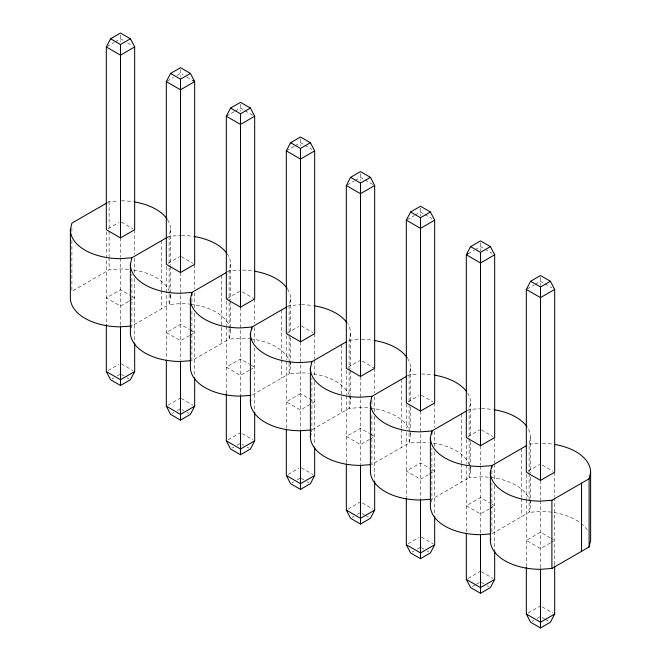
<?xml version="1.0" encoding="UTF-8"?>
<svg xmlns="http://www.w3.org/2000/svg" width="661" height="661" viewBox="0 0 661 661"><rect width="100%" height="100%" fill="white"/><g stroke="black" fill="none" stroke-linecap="round" stroke-linejoin="round"><path stroke-width="0.5" stroke-dasharray="3.31 2.48" d="M131.456 327.848L131.886 325.972L131.886 274.067M167.588 219.824A50.112 28.927 0 0 1 170.612 229.714L169.109 236.291L169.109 266.821M170.612 266.358L170.612 297.904L169.109 304.481L131.886 325.972M227.07 253.675A50.112 28.927 0 0 1 230.606 264.359L229.111 270.927L229.111 301.466M230.606 300.995L230.606 332.549L229.111 339.126L191.888 360.609L191.888 309.72M287.593 289.105A50.112 28.927 0 0 1 290.609 298.995L289.113 305.572L289.113 335.086M290.609 337.672L290.609 367.185L289.113 373.762L251.891 395.253M311.463 431.773L311.893 429.898L311.893 377.985M349.107 370.747L349.107 340.217L350.611 333.64A50.112 28.927 0 0 0 348.074 324.543M350.611 395.724L350.611 401.83L349.107 408.407L311.893 429.898M407.589 358.386A50.112 28.927 0 0 1 410.613 368.276L409.109 374.853L409.109 403.35M410.613 433.418L410.613 436.467L409.109 443.044L371.887 464.534L371.887 413.646M431.245 501.996L431.889 499.179L431.889 448.29M467.591 393.031A50.112 28.927 0 0 1 470.607 402.921L469.112 409.498L469.112 477.688L431.889 499.179M470.607 465.005L470.607 471.111L469.112 477.688L480.497 476.821A50.112 28.927 0 0 1 489.545 477.292M529.114 472.632L529.114 444.134L530.609 437.557A50.112 28.927 0 0 0 528.073 428.468M530.609 499.642L530.609 505.748L529.114 512.325L491.891 533.815L491.891 482.927M107.214 46.452L114.295 42.362M115.188 41.85L120.5 38.776L124.045 40.825M167.208 81.088L173.413 77.511M176.958 75.461L180.503 73.421L183.155 74.949M226.326 116.245L234.3 111.643M235.184 111.131L240.497 108.057L244.041 110.106M107.338 202.671L109.106 201.646L118.6 200.927M108.098 228.689L118.724 222.55M286.329 150.882L294.302 146.279M295.186 145.767L300.499 142.702L304.043 144.742M128.548 269.349A50.112 28.927 0 0 0 120.5 268.977L109.106 269.845L71.892 291.327L71.892 240.439M167.34 237.316L169.109 236.291L180.503 235.423M168.101 263.334L179.61 256.683M128.474 301.482L120.5 306.093L106.322 297.904L120.5 289.725L128.474 294.327M129.358 300.978L134.67 297.904L129.358 294.839M347.215 185.014L354.296 180.924M355.188 180.412L360.501 177.338L364.046 179.387M227.334 271.952L229.111 270.927L240.497 270.068M227.21 298.483L239.613 291.327M108.098 370.532L118.724 364.393M112.23 378.778L113.882 377.828M117.195 375.919L120.5 374.01M189.36 335.614L180.503 340.729L166.324 332.549L180.503 324.361L189.36 329.475M190.244 335.102L194.673 332.549L190.244 329.988M407.209 219.65L414.298 215.56M415.182 215.048L420.503 211.983L424.04 214.032M287.337 306.597L289.113 305.572L300.499 304.704M287.213 333.127L298.731 326.476M168.101 405.168L180.503 398.013M172.232 413.422L173.884 412.464M177.189 410.555L180.503 408.647M249.354 370.259L240.497 375.374L226.326 367.185L240.497 359.006L249.354 364.12M250.246 369.747L254.675 367.185L250.246 364.632M468.095 253.783L474.301 250.205M475.185 249.693L480.497 246.619L484.042 248.668M348.099 367.252L359.617 360.609M228.095 439.813L240.497 432.649M232.234 448.067L233.887 447.109M237.192 445.2L240.497 443.291M527.214 288.931L534.303 284.841M535.187 284.329L540.5 281.264L544.044 283.313M407.341 375.878L409.109 374.853L418.603 374.134M408.101 401.896L418.727 395.757M288.097 474.449L298.731 468.318M292.228 482.704L293.889 481.753M297.194 479.836L300.499 477.928M369.359 439.54L360.501 444.655L346.331 436.467L360.501 428.287L369.359 433.401M370.243 439.028L374.671 436.467L370.243 433.913M467.335 410.514L469.112 409.498L479.555 408.705M468.095 436.533L479.613 429.89M348.099 509.094L360.501 501.93M352.23 517.348L353.883 516.39M357.196 514.481L360.501 512.572M428.477 474.689L420.503 479.291L406.325 471.111L420.503 462.931L428.477 467.534M429.361 474.177L434.674 471.111L429.361 468.046M528.098 471.177L539.616 464.526M408.101 543.73L418.727 537.6M412.233 551.985L413.885 551.034M417.19 549.126L420.503 547.209M489.363 508.821L480.497 513.936L466.327 505.748L480.497 497.568L489.363 502.682M490.247 508.309L494.676 505.748L490.247 503.195M468.095 578.375L480.497 571.211M472.235 586.629L475.54 584.721M476.366 584.241L480.497 581.854M550.241 542.945L540.5 548.572L526.33 540.392L540.5 532.212L550.241 537.831M551.134 542.441L554.678 540.392L551.134 538.343M528.098 613.02L540.5 605.856M532.237 621.266L533.89 620.315M537.195 618.407L540.5 616.49M349.107 340.217L360.501 339.349M529.114 444.134L539.55 443.341M127.59 42.866L132.018 45.427M186.699 76.998L192.905 80.576M244.925 110.618L252.899 115.221M304.928 145.255L312.017 149.353M364.93 179.899L372.903 184.502M424.932 214.536L432.013 218.634M484.926 249.18L492.015 253.27M544.928 283.825L552.018 287.915M121.384 222.046L132.902 228.689M181.387 256.683L192.905 263.334M242.273 291.84L253.791 298.483M301.383 325.964L312.901 332.615M362.269 361.121L373.787 367.764M421.388 395.245L432.905 401.896M481.39 429.89L492.899 436.533M542.276 465.038L552.902 471.177M121.384 363.88L132.902 370.532M181.387 398.525L192.905 405.168M242.273 433.674L252.899 439.813M301.383 467.806L312.901 474.449M362.269 502.955L372.903 509.094M421.388 537.087L432.905 543.73M481.39 571.724L492.899 578.375M542.276 606.881L552.902 613.02M121.327 374.481L123.805 375.919M127.11 377.828L128.763 378.778M182.155 409.605L183.808 410.555M187.113 412.464L188.765 413.422M242.149 444.242L243.81 445.2M247.115 447.109L248.767 448.067M301.325 478.407L303.804 479.836M307.117 481.753L308.77 482.704M362.154 513.523L364.632 514.96M365.459 515.44L368.772 517.348M421.33 547.688L423.808 549.126M427.113 551.034L428.766 551.985M481.324 582.333L483.811 583.762M487.116 585.671L488.768 586.629M542.152 617.448L544.631 618.878M545.465 619.357L548.77 621.266M554.678 472.202L554.678 496.626M554.678 497.642L554.678 564.94M540.5 277.446L540.5 285.395M540.5 480.382L540.5 499.724M540.5 500.658L540.5 568.014M530.609 437.557L530.609 473.185M530.609 477.25L530.609 498.625M529.114 473.648L529.114 512.325L540.5 511.465A50.112 28.927 0 0 1 580.259 522.777M526.33 474.234L526.33 498.667M526.33 499.683L526.33 565.965M521.529 448.513L521.529 497.361M521.529 498.386L521.529 516.704M494.676 437.557L494.676 463.006M494.676 464.022L494.676 481.324M494.676 485.397L494.676 549.737M491.891 470.715L491.891 474.788M480.497 242.802L480.497 250.75M480.497 445.745L480.497 465.08M480.497 466.013L480.497 533.369M470.607 402.921L470.607 437.524M470.607 441.598L470.607 463.989M466.327 439.598L466.327 464.022M466.327 465.038L466.327 532.345M461.535 413.869L461.535 462.725M461.535 463.741L461.535 482.059M434.674 402.921L434.674 427.345M434.674 431.418L434.674 446.687M434.674 451.769L434.674 515.093M420.503 208.165L420.503 216.114M420.503 411.101L420.503 498.725M410.613 368.276L410.613 402.88M410.613 406.953L410.613 429.344M409.109 404.367L409.109 443.044L420.503 442.176A50.112 28.927 0 0 1 428.543 442.556M406.325 403.937L406.325 428.361M406.325 432.434L406.325 497.708M401.533 379.232L401.533 428.08M401.533 429.105L401.533 447.423M374.671 368.276L374.671 392.708M374.671 396.774L374.671 412.043M374.671 416.116L374.671 480.456M371.887 400.417L371.887 406.523M360.501 173.521L360.501 180.436M360.501 376.464L360.501 464.088M350.611 333.64L350.611 369.259M350.611 370.276L350.611 394.708M349.107 371.763L349.107 408.407L360.501 407.54A50.112 28.927 0 0 1 369.549 408.011M346.331 370.317L346.331 394.741M346.331 395.757L346.331 463.064M341.53 344.588L341.53 412.778M314.669 333.64L314.669 359.08M314.669 360.096L314.669 376.382M314.669 381.471L314.669 444.787M300.499 138.884L300.499 145.8M300.499 341.82L300.499 429.443M290.609 298.995L290.609 333.598M289.113 336.102L289.113 362.567M289.113 363.583L289.113 373.762L300.499 372.895A50.112 28.927 0 0 1 308.547 373.275M286.329 335.672L286.329 360.096M286.329 361.121L286.329 428.427M281.528 309.951L281.528 358.799M281.528 359.815L281.528 378.142M254.675 298.995L254.675 323.419M254.675 327.492L254.675 342.762M254.675 347.851L254.675 410.151M240.497 104.24L240.497 111.155M240.497 307.183L240.497 394.807M230.606 264.359L230.606 299.978M229.111 302.482L229.111 327.93M229.111 328.947L229.111 339.126L240.497 338.258A50.112 28.927 0 0 1 249.544 338.729M226.326 301.028L226.326 325.46M226.326 326.476L226.326 393.782M221.534 275.307L221.534 343.497M194.673 264.359L194.673 288.783M194.673 292.856L194.673 308.117M194.673 313.207L194.673 375.506M191.888 298.524L191.888 302.598M180.503 69.603L180.503 76.519M180.503 272.539L180.503 360.162M170.612 229.714L170.612 265.334M169.109 267.845L169.109 293.286M169.109 294.302L169.109 304.481L180.503 303.614A50.112 28.927 0 0 1 189.542 304.093M166.324 266.391L166.324 359.138M161.532 240.662L161.532 289.518M161.532 290.534L161.532 308.861M134.67 229.714L134.67 254.138M134.67 258.211L134.67 272.464M134.67 278.57L134.67 340.869M120.5 34.959L120.5 41.874M120.5 237.894L120.5 257.236M120.5 258.17L120.5 325.526M109.106 201.646L109.106 230.144M109.106 231.168L109.106 256.608M109.106 257.625L109.106 269.845M106.322 231.747L106.322 323.477M71.892 228.227L71.892 234.333M133.472 269.961A50.112 28.927 0 0 1 168.902 290.419M170.183 294.128A50.112 28.927 0 0 1 170.612 297.904M121.5 200.787A50.112 28.927 0 0 1 133.472 201.77M581.044 523.388A50.112 28.927 0 0 1 587.596 530.502M542.507 443.291A50.112 28.927 0 0 1 553.472 444.258M190.533 304.2A50.112 28.927 0 0 1 228.904 325.063M229.648 326.898A50.112 28.927 0 0 1 230.606 332.549M181.502 235.432A50.112 28.927 0 0 1 193.466 236.407M490.536 477.407A50.112 28.927 0 0 1 528.907 498.262M529.643 500.096A50.112 28.927 0 0 1 530.609 505.748M481.497 408.638A50.112 28.927 0 0 1 493.47 409.613M250.536 338.845A50.112 28.927 0 0 1 288.898 359.7M289.642 361.534A50.112 28.927 0 0 1 290.609 367.185M242.504 270.085A50.112 28.927 0 0 1 253.469 271.051M433.467 443.167A50.112 28.927 0 0 1 470.607 471.111M421.503 373.994A50.112 28.927 0 0 1 433.467 374.977M313.471 373.886A50.112 28.927 0 0 1 348.901 394.344M349.644 396.179A50.112 28.927 0 0 1 350.611 401.83M301.499 304.713A50.112 28.927 0 0 1 313.471 305.696M370.54 408.126A50.112 28.927 0 0 1 408.903 428.981M409.646 430.815A50.112 28.927 0 0 1 410.613 436.467M361.501 339.349A50.112 28.927 0 0 1 373.473 340.332M300.499 393.642L286.329 401.83L300.499 410.01L314.669 401.83L300.499 393.642"/><path stroke-width="0.99" d="M130.936 326.047L120.5 326.84A50.112 28.927 0 0 1 70.388 297.904L70.388 229.714L71.892 223.137L106.454 203.183M190.938 360.683L180.503 361.476A50.112 28.927 0 0 1 130.391 332.549L130.391 264.359L131.886 257.782L167.34 237.316M250.94 395.328L240.497 396.121A50.112 28.927 0 0 1 190.393 367.185L190.393 298.995L191.888 292.418L226.583 272.39M310.943 429.964L300.499 430.757A50.112 28.927 0 0 1 250.387 401.83L250.387 333.64L251.891 327.063L286.585 307.035M250.387 401.83L250.816 399.946M370.937 464.609L360.501 465.402A50.112 28.927 0 0 1 310.389 436.467L310.389 368.276L311.893 361.699L346.587 341.671M310.389 436.467L311.034 433.649M430.939 499.245L420.503 500.038A50.112 28.927 0 0 1 370.391 471.111L370.391 402.921L371.887 396.344L406.581 376.316M490.941 533.89L480.497 534.683A50.112 28.927 0 0 1 430.394 505.748L430.394 437.557L431.889 430.98L466.583 410.952M554.43 444.407A50.112 28.927 0 0 1 590.612 472.202L590.612 540.392L589.108 546.969L551.894 568.46L540.5 569.319A50.112 28.927 0 0 1 490.388 540.392L490.388 472.202L491.891 465.625L526.586 445.597M490.388 540.392L490.817 538.517M589.108 546.969L589.108 478.779L590.612 472.202M106.322 46.964L110.577 38.776L120.5 33.05L130.424 38.776L134.67 46.964L134.67 229.714L120.5 237.894L106.322 229.714L106.322 46.964L120.5 55.144L134.67 46.964M166.324 81.6L170.579 73.421L180.503 67.695L190.418 73.421L194.673 81.6L194.673 264.359L180.503 272.539L166.324 264.359L166.324 81.6L180.503 89.789L194.673 81.6L192.905 80.576M226.326 116.245L230.582 108.057L240.497 102.331L250.42 108.057L254.675 116.245L254.675 298.995L240.497 307.183L226.326 298.995L226.326 116.245L240.497 124.425L254.675 116.245M134.67 342.91L134.67 371.556L130.424 379.736L120.5 385.462L110.577 379.736L106.322 371.556L106.322 324.501M286.329 150.882L290.576 142.702L300.499 136.976L310.422 142.702L314.669 150.882L314.669 333.64L300.499 341.82L286.329 333.64L286.329 150.882L300.499 159.07L314.669 150.882M194.673 377.555L194.673 406.193L190.418 414.381L180.503 420.107L170.579 414.381L166.324 406.193L166.324 360.162M346.331 185.526L350.578 177.338L360.501 171.612L370.424 177.338L374.671 185.526L374.671 368.276L360.501 376.464L346.331 368.276L346.331 185.526L360.501 193.706L374.671 185.526M254.675 412.191L254.675 440.837L250.42 449.017L240.497 454.743L230.582 449.017L226.326 440.837L226.326 393.782M406.325 220.163L410.58 211.983L420.503 206.257L430.418 211.983L434.674 220.163L434.674 402.921L420.503 411.101L406.325 402.921L406.325 220.163L420.503 228.351L434.674 220.163M314.669 446.836L314.669 475.474L310.422 483.662L300.499 489.388L290.576 483.662L286.329 475.474L286.329 429.443M470.582 246.619L466.327 254.807L466.327 437.557L480.497 445.745L494.676 437.557L494.676 254.807L490.421 246.619L480.497 240.893L470.582 246.619L480.497 252.353L490.421 246.619M374.671 481.472L374.671 510.118L370.424 518.298L360.501 524.024L350.578 518.298L346.331 510.118L346.331 464.088M526.33 289.444L530.576 281.264L540.5 275.538L550.423 281.264L554.678 289.444L554.678 472.202L540.5 480.382L526.33 472.202L526.33 289.444L540.5 297.632L554.678 289.444M434.674 516.117L434.674 544.755L430.418 552.943L420.503 558.669L410.58 552.943L406.325 544.755L406.325 498.725M494.676 550.762L494.676 579.4L490.421 587.579L480.497 593.305L470.582 587.579L466.327 579.4L466.327 533.369M554.678 565.965L554.678 614.036L550.423 622.224L540.5 627.95L530.576 622.224L526.33 614.036L526.33 566.989M110.577 38.776L120.5 44.51L130.424 38.776M170.579 73.421L180.503 79.146L190.418 73.421M230.582 108.057L240.497 113.791L250.42 108.057M290.576 142.702L300.499 148.428L310.422 142.702M350.578 177.338L360.501 183.072L370.424 177.338M134.67 371.556L120.5 379.736L106.322 371.556M410.58 211.983L420.503 217.709L430.418 211.983M194.673 406.193L180.503 414.381L166.324 406.193M468.095 253.783L466.327 254.807L480.497 262.987L494.676 254.807M254.675 440.837L240.497 449.017L226.326 440.837M530.576 281.264L540.5 286.99L550.423 281.264M314.669 475.474L300.499 483.662L286.329 475.474M374.671 510.118L360.501 518.298L346.331 510.118M434.674 544.755L420.503 552.943L406.325 544.755M490.388 472.202A50.112 28.927 0 0 0 540.5 501.129L551.894 500.27L589.108 478.779M494.676 579.4L480.497 587.579L466.327 579.4M554.678 614.036L540.5 622.224L526.33 614.036M131.886 257.782L120.5 258.649A50.112 28.927 0 0 1 70.388 229.714M311.893 361.699L300.499 362.567A50.112 28.927 0 0 1 250.387 333.64M371.887 396.344L360.501 397.211A50.112 28.927 0 0 1 310.389 368.276M581.531 483.15L581.531 551.34M551.894 500.27L551.894 568.46M540.5 286.99L540.5 480.382M540.5 569.03L540.5 627.95M491.891 467.658L491.891 465.625L480.497 466.492A50.112 28.927 0 0 1 430.394 437.557M480.497 252.353L480.497 445.745M480.497 534.394L480.497 593.305M431.889 434.037L431.889 430.98L420.503 431.848A50.112 28.927 0 0 1 370.391 402.921M420.503 217.709L420.503 411.101M420.503 499.749L420.503 558.669M360.501 183.072L360.501 376.464M360.501 465.113L360.501 524.024M300.499 148.428L300.499 341.82M300.499 430.468L300.499 489.388M251.891 329.095L251.891 327.063L240.497 327.93A50.112 28.927 0 0 1 190.393 298.995M240.497 113.791L240.497 307.183M240.497 395.832L240.497 454.743M191.888 295.475L191.888 292.418L180.503 293.286A50.112 28.927 0 0 1 130.391 264.359M180.503 79.146L180.503 272.539M180.503 361.187L180.503 420.107M120.5 44.51L120.5 237.894M120.5 326.551L120.5 385.462M134.431 201.927A50.112 28.927 0 0 1 167.068 219.039M194.433 236.564A50.112 28.927 0 0 1 226.508 252.89M494.436 409.77A50.112 28.927 0 0 1 527.073 426.882M254.435 271.208A50.112 28.927 0 0 1 287.072 288.32M434.434 375.126A50.112 28.927 0 0 1 466.509 391.461M314.429 305.845A50.112 28.927 0 0 1 347.075 322.956M374.432 340.489A50.112 28.927 0 0 1 407.069 357.601"/></g></svg>
